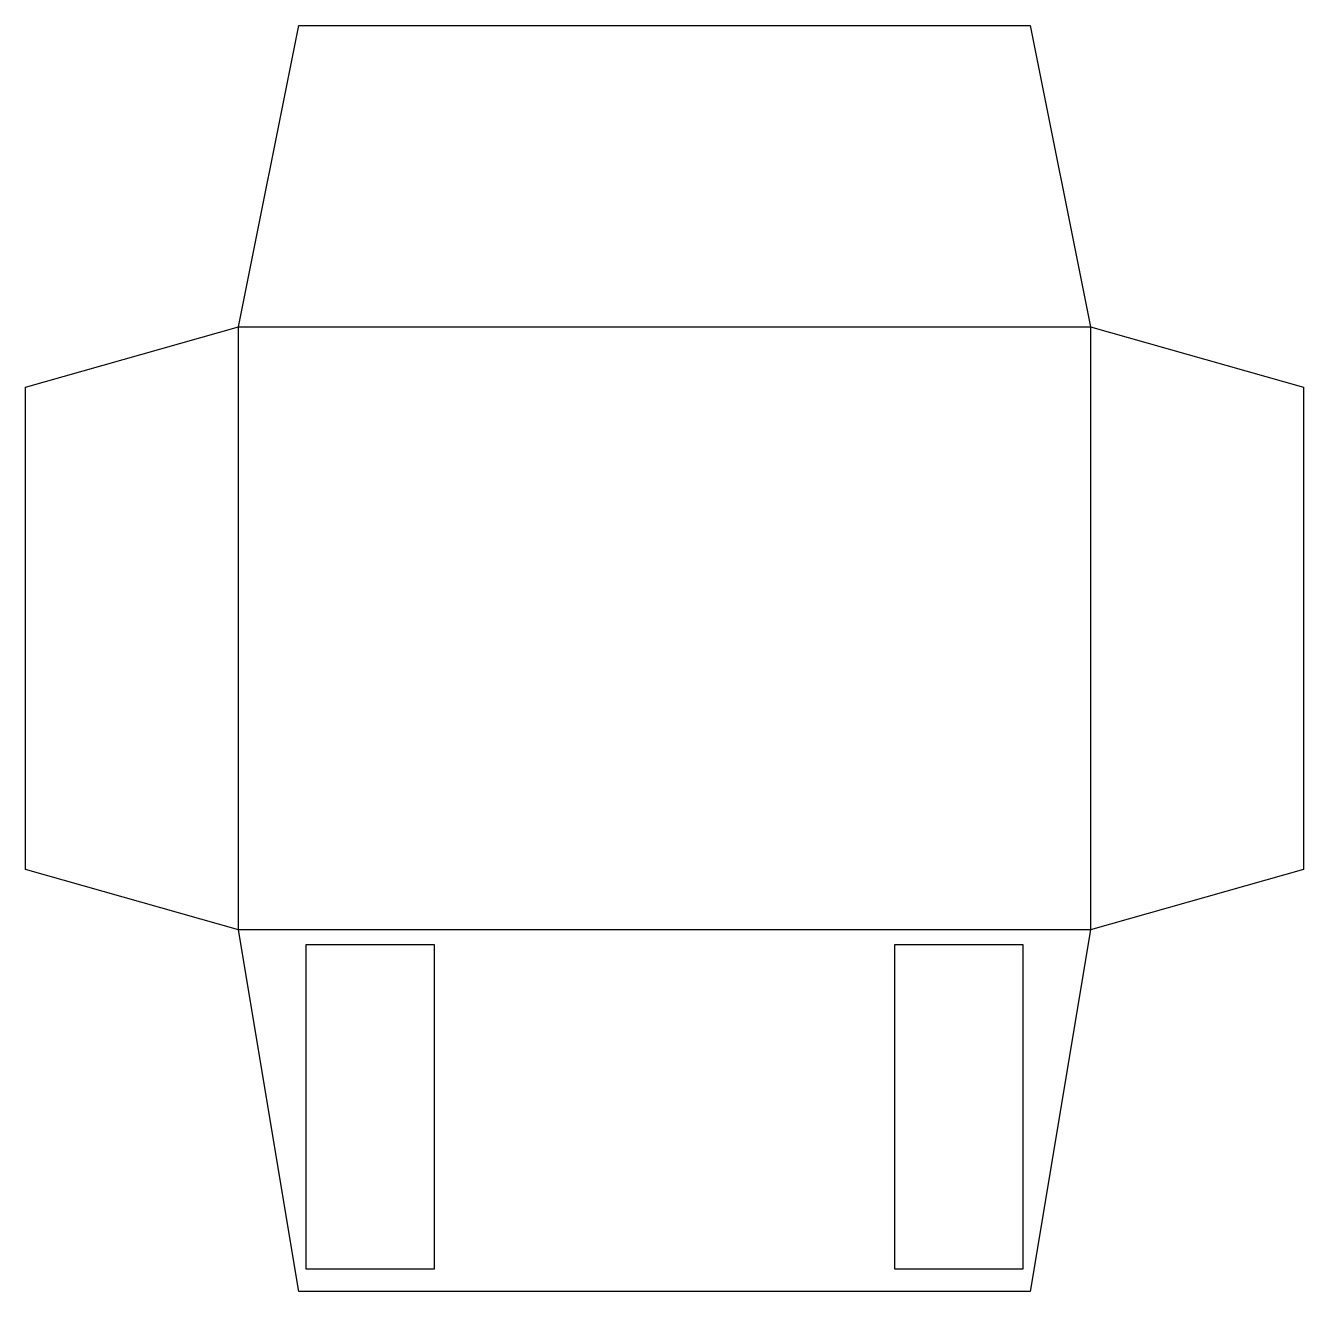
# Model space of a CAD drawing. Header units: millimetres. Extents: x 0 to 344, y 0 to 340.
import ezdxf

# ---------------------------------------------------------------- set-up
doc = ezdxf.new("R2010")
doc.units = ezdxf.units.MM
for name, color, linetype in [('CREASE', 5, 'CONTINUOUS'), ('CUT', 1, 'CONTINUOUS'), ('GLUE', 2, 'CONTINUOUS')]:
    doc.layers.add(name, color=color, linetype=linetype)

msp = doc.modelspace()

# ---------------------------------------------------------------- linework, layer by layer
at = {"layer": 'CREASE'}
for p, q in [((57.25, 259.2), (286.25, 259.2)), ((57.25, 97.2), (57.25, 259.2)), ((286.25, 259.2), (286.25, 97.2)), ((286.25, 97.2), (57.25, 97.2))]:
    msp.add_line(p, q, dxfattribs=at)
at = {"layer": 'CUT'}
for p, q in [((57.25, 259.2), (73.45, 340.2)), ((73.45, 340.2), (270.05, 340.2)), ((270.05, 340.2), (286.25, 259.2)), ((0, 243), (57.25, 259.2)), ((286.25, 259.2), (343.5, 243)), ((0, 113.4), (0, 243)), ((343.5, 243), (343.5, 113.4)), ((57.25, 97.2), (0, 113.4)), ((343.5, 113.4), (286.25, 97.2)), ((73.45, 0), (57.25, 97.2)), ((286.25, 97.2), (270.05, 0)), ((270.05, 0), (73.45, 0))]:
    msp.add_line(p, q, dxfattribs=at)
at = {"layer": 'GLUE'}
for p, q in [((75.45, 93.2), (109.8, 93.2)), ((75.45, 6), (75.45, 93.2)), ((109.8, 93.2), (109.8, 6)), ((233.7, 93.2), (268.05, 93.2)), ((233.7, 6), (233.7, 93.2)), ((268.05, 93.2), (268.05, 6)), ((109.8, 6), (75.45, 6)), ((268.05, 6), (233.7, 6))]:
    msp.add_line(p, q, dxfattribs=at)

doc.saveas('drawing.dxf')
